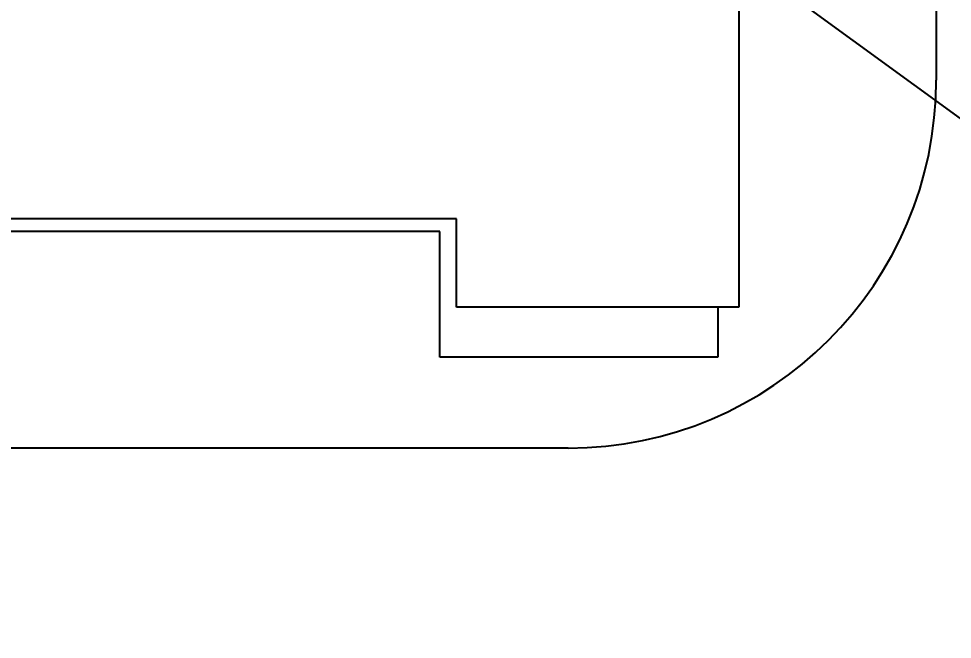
# Model space of a CAD drawing. Header units: inches. Extents: x -13 to 240, y -18 to 126.
# Drawn here: x 213.62 to 228.84, y 14.13 to 24.25 of the extents above; entities that cross this region are included whole.
import ezdxf

# ---------------------------------------------------------------- set-up
doc = ezdxf.new("R2010")
doc.units = ezdxf.units.IN
doc.header["$LTSCALE"] = 1.21
doc.header["$MEASUREMENT"] = 0
doc.header["$PDMODE"] = 3
doc.header["$PDSIZE"] = 0.3125
doc.layers.get('0').update_dxf_attribs({"linetype": 'CONTINUOUS'})
doc.layers.get('Defpoints').update_dxf_attribs({"linetype": 'CONTINUOUS'})
doc.layers.add('DIM', color=3, linetype='CONTINUOUS')
doc.styles.get("Standard").update_dxf_attribs({"font": 'txt', "width": 0.8})
doc.dimstyles.get("Standard").update_dxf_attribs({"dimtxt": 0.15625, "dimasz": 0.1875, "dimexe": 0.125, "dimexo": 0.0625, "dimgap": 0.09, "dimtad": 0, "dimtih": 1, "dimtoh": 1, "dimzin": 4, "dimdsep": 46, "dimtxsty": 'Standard', "dimblk": '_FILLED', "dimblk1": '_FILLED', "dimblk2": '_FILLED', "dimcen": 0.09, "dimazin": 1, "dimtp": 0.01, "dimtm": 0.01, "dimtfac": 1, "dimtofl": 0, "dimtmove": 0, "dimatfit": 3, "dimldrblk": '_FILLED', "dimfxl": 1, "dimtolj": 1, "dimtzin": 4, "dimarcsym": 0})

# ---------------------------------------------------------------- blocks, each defined once
blk = doc.blocks.new('_FILLED')
at = {"color": 0, "linetype": 'ByBlock'}
blk.add_solid([(0, 0), (-1, 0.1667), (-1, -0.1667)], dxfattribs=at)
blk = doc.blocks.new('*D62')
at = {"layer": 'Defpoints', "color": 0}
for p in [(221.519, 28.056), (223.134, 26.877)]:
    blk.add_point(p, dxfattribs=at)
at = {"layer": 'DIM', "color": 0, "lineweight": -2}
for p, q in [((222.327, 27.268), (222.327, 27.664)), ((222.129, 27.466), (222.525, 27.466)), ((231.265, 20.946), (224.75, 25.698))]:
    blk.add_line(p, q, dxfattribs=at)
at = {"layer": 'DIM', "color": 0, "lineweight": -2, "xscale": 2, "yscale": 2, "zscale": 2, "rotation": 143.8930102791014}
blk.add_blockref('_FILLED', (223.134, 26.877), dxfattribs=at)
at = {"layer": 'DIM', "color": 0, "insert": (235.001, 18.222), "char_height": 2, "attachment_point": 5, "rotation": 323.893}
blk.add_mtext('\\A1;4*M2.00', dxfattribs=at)

msp = doc.modelspace()

# ---------------------------------------------------------------- linework, layer by layer
at = {"color": 7, "linetype": 'Continuous'}
for p, q in [((228.577, 103.686), (228.577, 23.246)), ((225.357, 102.386), (225.357, 19.546)), ((220.757, 20.986), (211.577, 20.986)), ((220.757, 19.546), (220.757, 20.986)), ((220.484, 20.777), (211.577, 20.777)), ((220.484, 18.726), (220.484, 20.777)), ((225.357, 19.546), (220.757, 19.546)), ((225.017, 19.546), (225.017, 18.726)), ((225.017, 18.726), (220.484, 18.726)), ((222.577, 17.246), (173.577, 17.246))]:
    msp.add_line(p, q, dxfattribs=at)
msp.add_arc((222.577, 23.246), 6, 270, 0, dxfattribs=at)

# ---------------------------------------------------------------- dimensions: what is measured, and where the dimension line sits
at = {"layer": 'DIM'}
dim = msp.add_diameter_dim_2p(p1=(221.519, 28.056), p2=(223.134, 26.877), dimstyle='Standard', override={"dimtxt": 2, "dimasz": 2, "dimtih": 0, "dimtoh": 0, "dimzin": 0, "dimpost": '4*M<>', "dimcen": 0.198, "dimadec": 0, "dimazin": 0, "dimtp": 0, "dimtm": 0, "dimtdec": 4, "dimtzin": 0}, dxfattribs=at)
dim.commit()
dim.dimension.update_dxf_attribs({"geometry": '*D62', "text_midpoint": (235.001, 18.222), "dimtype": 163})

doc.saveas('drawing.dxf')
